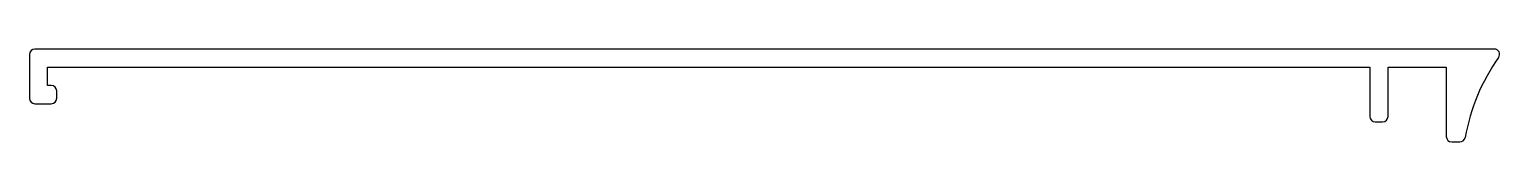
# Model space of a CAD drawing. Extents: x 609.7 to 690.3, y 737.6 to 742.7.
import ezdxf

# ---------------------------------------------------------------- set-up
doc = ezdxf.new("R2010")
doc.units = 0
doc.layers.get('0').update_dxf_attribs({"linetype": 'CONTINUOUS'})

msp = doc.modelspace()

# ---------------------------------------------------------------- linework, layer by layer
for p, q in [((609.707, 742.376), (609.707, 739.976)), ((690.061, 742.676), (610.007, 742.676)), ((610.704, 740.674), (610.704, 741.676)), ((610.704, 741.676), (683.23, 741.676)), ((683.23, 741.676), (683.23, 738.976)), ((684.23, 738.976), (684.23, 741.676)), ((684.23, 741.676), (687.427, 741.676)), ((687.427, 741.676), (687.427, 737.877)), ((610.904, 740.674), (610.704, 740.674)), ((611.204, 739.976), (611.204, 740.374)), ((610.007, 739.676), (610.904, 739.676)), ((683.53, 738.676), (683.93, 738.676)), ((687.727, 737.577), (688.164, 737.577))]:
    msp.add_line(p, q)
for centre, radius, start, end in [((610.007, 742.376), 0.3, 90.00014, 180), ((699.299, 735.875), 11.014, 144.82048, 169.80825), ((690.061, 742.387), 0.289, 324.82048, 90.00013), ((610.904, 740.374), 0.3, 0, 90), ((610.007, 739.976), 0.3, 180, 270), ((610.904, 739.976), 0.3, 270, 0), ((683.53, 738.976), 0.3, 180, 270), ((683.93, 738.976), 0.3, 270, 0), ((687.727, 737.877), 0.3, 180, 270), ((688.164, 737.877), 0.3, 270, 349.80825)]:
    msp.add_arc(centre, radius, start, end)

doc.saveas('drawing.dxf')
